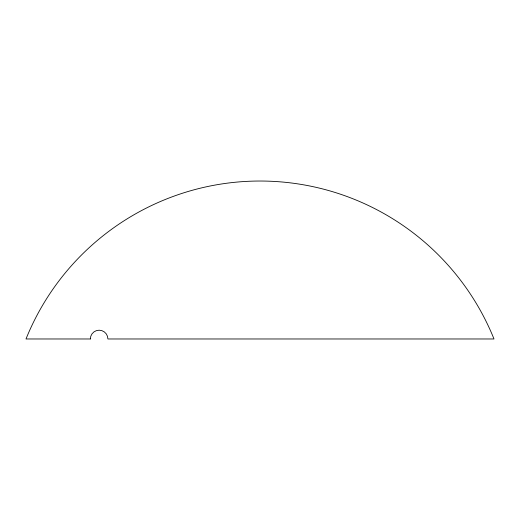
<?xml version="1.0" encoding="UTF-8"?>
<svg xmlns="http://www.w3.org/2000/svg" width="520" height="520" viewBox="0 0 520 520"><rect width="100%" height="100%" fill="white"/><g stroke="black" fill="none" stroke-linecap="round" stroke-linejoin="round"><path stroke-width="0.78" d="M90.35 338.975L26 338.975A252.311 252.311 0 0 1 494 338.975L107.9 338.975A8.775 8.775 0 0 0 99.125 330.2A8.775 8.775 0 0 0 90.35 338.975"/></g></svg>
